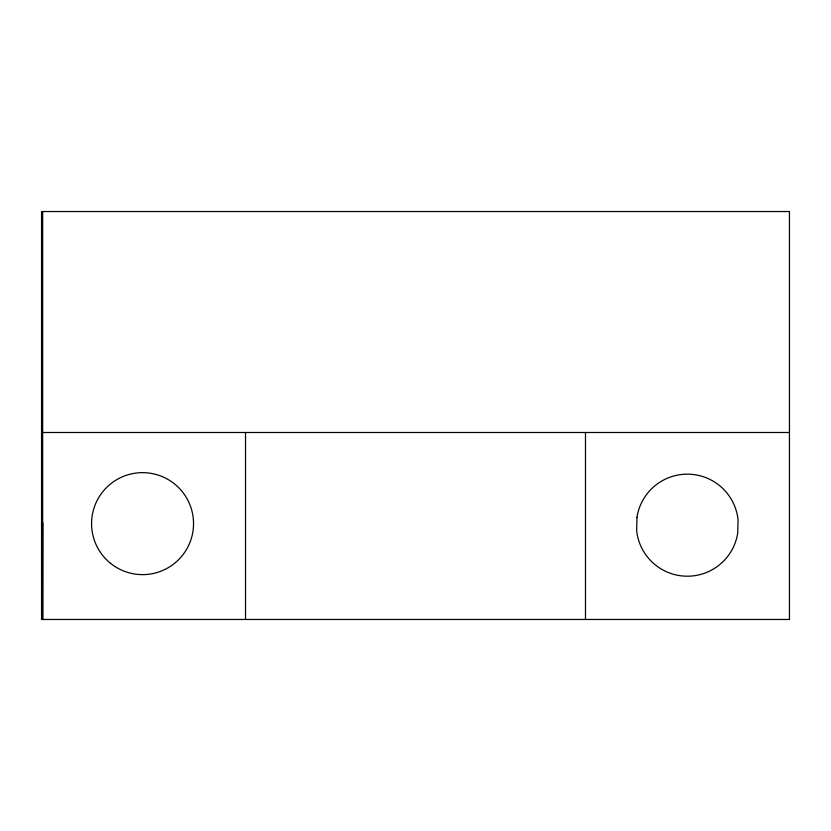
<?xml version="1.0" encoding="UTF-8"?>
<svg xmlns="http://www.w3.org/2000/svg" width="831" height="831" viewBox="0 0 831 831"><rect width="100%" height="100%" fill="white"/><g stroke="black" fill="none" stroke-linecap="round" stroke-linejoin="round"><path stroke-width="1.25" d="M42.797 522.761L42.651 619.469L42.651 211.531M42.651 432.494L789.45 432.494M585.481 432.494L585.481 619.469M245.519 432.494L245.519 619.469M636.962 517.298L636.639 530.604A50.992 50.992 0 0 0 737.731 533.055L738.053 519.749A50.992 50.992 0 0 0 636.962 517.298M789.45 211.531L41.55 211.531L41.55 619.469L789.45 619.469L789.45 211.531M110.533 563.325A50.992 50.992 0 0 0 192.927 531.518A50.992 50.992 0 0 0 124.183 476.07A50.992 50.992 0 0 0 110.533 563.325"/></g></svg>
